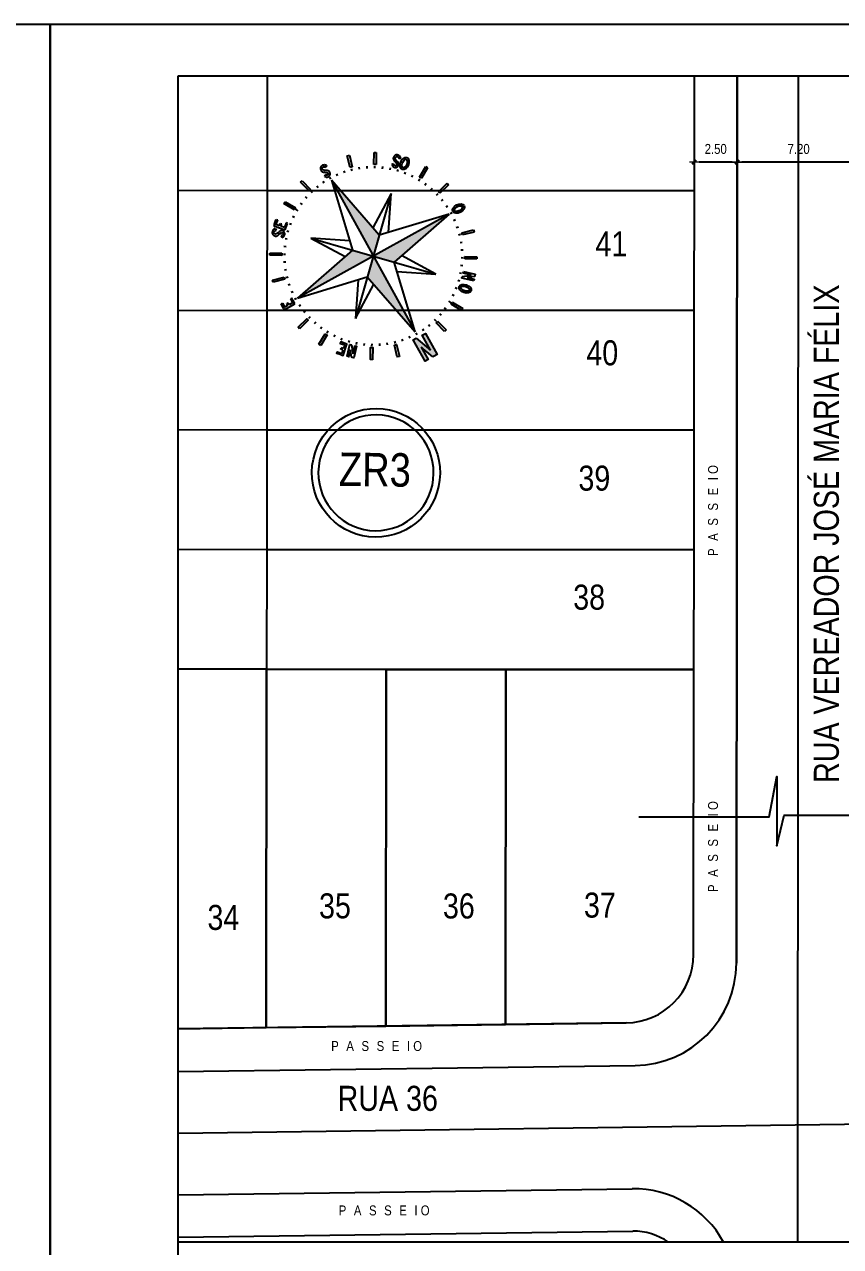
# Model space of a CAD drawing. Header units: millimetres. Extents: x -6300 to 1991, y -4770 to 4545.
# Drawn here: x 1459.9 to 1471.84, y 116.87 to 134.74 of the extents above; entities that cross this region are included whole.
import ezdxf
from ezdxf.enums import TextEntityAlignment as Align

# ---------------------------------------------------------------- set-up
doc = ezdxf.new("R2010")
doc.units = ezdxf.units.MM
doc.header["$LTSCALE"] = 20
doc.header["$MEASUREMENT"] = 0
for name, pattern in [('CONTINU', [0]), ('DASHDOT', [1, 0.5, -0.25, 0, -0.25]), ('HIDDEN', [0.375, 0.25, -0.125])]:
    doc.linetypes.add(name, pattern=pattern)
doc.layers.get('0').update_dxf_attribs({"linetype": 'CONTINUOUS'})
doc.layers.get('DEFPOINTS').update_dxf_attribs({"linetype": 'CONTINUOUS'})
for name, color, linetype in [('AR-TXT', 2, 'CONTINUOUS'), ('Calçada', 1, 'CONTINUOUS'), ('COTA', 7, 'CONTINUOUS'), ('E-TXT-Y', 2, 'CONTINUOUS'), ('EIXO DAS VIAS', 252, 'DASHDOT'), ('Lotes', 2, 'CONTINUOUS'), ('TXT', 2, 'CONTINUOUS')]:
    doc.layers.add(name, color=color, linetype=linetype)
doc.layers.add('E-Pen-C', color=4, linetype='CONTINUOUS', lineweight=15)
doc.layers.add('E-Pen-G', color=3, linetype='CONTINUOUS', lineweight=30)
doc.styles.add('F2', font='ARIALN.TTF')
doc.dimstyles.new('DIMENSION-1', dxfattribs={"dimtxt": 0.145, "dimasz": 0.07, "dimexe": 1, "dimexo": 0, "dimgap": 0.12, "dimtad": 1, "dimzin": 7, "dimdsep": 46, "dimtxsty": 'F2', "dimblk1": 'TRACO', "dimblk2": 'TRACO', "dimsah": 1, "dimcen": 1, "dimse1": 1, "dimse2": 1, "dimclrd": 4, "dimclre": 256, "dimclrt": 4, "dimadec": 8, "dimazin": 0, "dimtfac": 1, "dimtix": 1, "dimtmove": 2, "dimatfit": 3, "dimldrblk": 'TRACO', "dimfxl": 1, "dimtolj": 1, "dimtzin": 0, "dimarcsym": 0})

# ---------------------------------------------------------------- blocks, each defined once
blk = doc.blocks.new('al-norte')
at = {"layer": 'TXT'}
for points in [[(0.055, 2.221), (-0.065, 2.532), (-0.092, 2.532), (-0.167, 2.532), (-0.167, 2.01), (-0.092, 2.01), (-0.092, 2.379), (0.055, 2.001), (0.131, 2.001), (0.131, 2.531), (0.055, 2.531)], [(0.007, 1.875), (0, 0), (0.333, 0.33)]]:
    blk.add_hatch(color=7, dxfattribs=at).paths.add_polyline_path(points)
h = blk.add_hatch(color=7, dxfattribs=at)
h.paths.add_polyline_path([(0, 0), (0.33, -0.333), (1.875, -0.007)])
h.paths.add_polyline_path([(0, 0), (-0.333, -0.33), (-0.007, -1.875)])
h.paths.add_polyline_path([(0, 0), (-0.33, 0.333), (-1.875, 0.007)])
at = {"layer": 'TXT', "color": 7}
for p, q in [((-0.092, 2.532), (-0.065, 2.532)), ((0.055, 2.001), (-0.092, 2.379)), ((-0.065, 2.532), (0.055, 2.221)), ((-0.596, 2.16), (-0.551, 2.172)), ((-0.528, 1.906), (-0.596, 2.16)), ((-0.551, 2.172), (-0.483, 1.919)), ((-1.135, 1.932), (-1.094, 1.956)), ((-1.003, 1.705), (-1.135, 1.932)), ((-1.094, 1.956), (-0.963, 1.728)), ((-0.483, 1.919), (-0.528, 1.906)), ((-0.485, 1.835), (-0.497, 1.881)), ((-0.323, 1.871), (-0.331, 1.917)), ((0.007, 1.875), (-0.33, 0.333)), ((-0.159, 1.892), (-0.163, 1.938)), ((-0.007, -1.875), (0.007, 1.875)), ((0.007, 1.898), (0.007, 1.945)), ((0.333, 0.33), (0.007, 1.875)), ((0.172, 1.891), (0.176, 1.937)), ((0.336, 1.868), (0.344, 1.915)), ((0.498, 1.832), (0.51, 1.877)), ((-1.083, 1.559), (-1.11, 1.597)), ((-0.963, 1.728), (-1.003, 1.705)), ((-0.943, 1.647), (-0.967, 1.688)), ((-0.796, 1.723), (-0.816, 1.766)), ((-0.643, 1.786), (-0.659, 1.83)), ((0.656, 1.782), (0.672, 1.826)), ((0.808, 1.718), (0.828, 1.76)), ((0.955, 1.641), (0.979, 1.681)), ((1.094, 1.551), (1.121, 1.59)), ((1.343, 1.446), (1.415, 1.635)), ((1.476, 1.683), (1.417, 1.527)), ((1.466, 1.692), (1.476, 1.683)), ((-1.736, 1.416), (-1.711, 1.444)), ((-1.54, 1.244), (-1.736, 1.416)), ((-1.711, 1.444), (-1.702, 1.454)), ((-1.702, 1.454), (-1.546, 1.396)), ((-1.662, 1.499), (-1.637, 1.528)), ((-1.546, 1.396), (-1.662, 1.499)), ((-1.654, 1.393), (-1.515, 1.272)), ((-1.463, 1.324), (-1.654, 1.393)), ((-1.637, 1.528), (-1.438, 1.353)), ((-1.438, 1.353), (-1.463, 1.324)), ((-1.338, 1.347), (-1.371, 1.38)), ((-1.215, 1.459), (-1.245, 1.495)), ((1.225, 1.45), (1.256, 1.486)), ((1.347, 1.338), (1.38, 1.371)), ((1.538, 1.43), (1.572, 1.393)), ((1.561, 1.452), (1.596, 1.414)), ((1.596, 1.414), (1.572, 1.393)), ((-1.949, 1.106), (-1.925, 1.146)), ((-1.721, 0.975), (-1.949, 1.106)), ((-1.925, 1.146), (-1.698, 1.015)), ((-1.551, 1.094), (-1.59, 1.121)), ((-1.515, 1.272), (-1.54, 1.244)), ((-1.45, 1.225), (-1.486, 1.256)), ((1.459, 1.215), (1.495, 1.245)), ((1.559, 1.083), (1.597, 1.11)), ((1.705, 1.003), (1.932, 1.135)), ((1.956, 1.094), (1.728, 0.963)), ((1.932, 1.135), (1.956, 1.094)), ((-1.718, 0.808), (-1.76, 0.828)), ((-1.698, 1.015), (-1.721, 0.975)), ((-1.641, 0.955), (-1.681, 0.979)), ((-0.998, -0.991), (0.998, 0.991)), ((-0.285, 0.538), (-0.991, 0.998)), ((0.991, -0.998), (-0.991, 0.998)), ((-0.991, 0.998), (-0.536, 0.289)), ((0.998, 0.991), (0.289, 0.536)), ((0.538, 0.285), (0.998, 0.991)), ((1.647, 0.943), (1.688, 0.967)), ((1.728, 0.963), (1.705, 1.003)), ((1.723, 0.796), (1.766, 0.816)), ((-2.169, 0.564), (-2.156, 0.609)), ((-1.915, 0.496), (-2.169, 0.564)), ((-2.156, 0.609), (-1.903, 0.541)), ((-1.903, 0.541), (-1.915, 0.496)), ((-1.782, 0.656), (-1.826, 0.672)), ((1.786, 0.643), (1.83, 0.659)), ((-1.868, 0.336), (-1.915, 0.344)), ((-1.832, 0.498), (-1.877, 0.51)), ((-1.875, 0.007), (-0.33, 0.333)), ((1.875, -0.007), (0.333, 0.33)), ((1.835, 0.485), (1.881, 0.497)), ((1.871, 0.323), (1.917, 0.331)), ((-1.898, 0.007), (-1.945, 0.007)), ((-1.891, 0.172), (-1.937, 0.176)), ((-1.875, 0.007), (-0.333, -0.33)), ((-1.875, 0.007), (1.875, -0.007)), ((1.892, 0.159), (1.938, 0.163)), ((1.986, 0.075), (1.986, 0.034)), ((2.246, 0.075), (1.986, 0.075)), ((1.986, 0.034), (1.986, -0.068)), ((2.017, 0.034), (2.1, 0.034)), ((2.017, -0.068), (2.017, 0.034)), ((2.1, 0.034), (2.1, -0.017)), ((2.132, 0.034), (2.214, 0.034)), ((2.132, 0.034), (2.132, -0.017)), ((2.214, -0.068), (2.214, 0.034)), ((2.246, 0.034), (2.246, 0.075)), ((2.246, 0.034), (2.246, -0.068)), ((-1.892, -0.159), (-1.938, -0.163)), ((0.33, -0.333), (1.875, -0.007)), ((1.891, -0.172), (1.937, -0.176)), ((1.898, -0.007), (1.945, -0.007)), ((1.986, -0.068), (2.017, -0.068)), ((2.132, -0.017), (2.1, -0.017)), ((2.246, -0.068), (2.214, -0.068)), ((-2.172, -0.551), (-1.919, -0.483)), ((-1.906, -0.528), (-2.16, -0.596)), ((-1.919, -0.483), (-1.906, -0.528)), ((-1.871, -0.323), (-1.917, -0.331)), ((-1.835, -0.485), (-1.881, -0.497)), ((-0.538, -0.285), (-0.998, -0.991)), ((-0.333, -0.33), (-0.007, -1.875)), ((-0.007, -1.875), (0.33, -0.333)), ((0.991, -0.998), (0.536, -0.289)), ((1.832, -0.498), (1.877, -0.51)), ((1.868, -0.336), (1.915, -0.344)), ((1.903, -0.541), (1.915, -0.496)), ((1.915, -0.496), (2.169, -0.564)), ((-2.16, -0.596), (-2.172, -0.551)), ((-1.786, -0.643), (-1.83, -0.659)), ((-0.998, -0.991), (-0.289, -0.536)), ((0.285, -0.538), (0.991, -0.998)), ((1.782, -0.656), (1.826, -0.672)), ((2.156, -0.609), (1.903, -0.541)), ((2.169, -0.564), (2.156, -0.609)), ((-1.956, -1.094), (-1.728, -0.963)), ((-1.705, -1.003), (-1.932, -1.135)), ((-1.723, -0.796), (-1.766, -0.816)), ((-1.728, -0.963), (-1.705, -1.003)), ((-1.647, -0.943), (-1.688, -0.967)), ((1.641, -0.955), (1.681, -0.979)), ((1.698, -1.015), (1.721, -0.975)), ((1.925, -1.146), (1.698, -1.015)), ((1.718, -0.808), (1.76, -0.828)), ((1.721, -0.975), (1.949, -1.106)), ((-1.932, -1.135), (-1.956, -1.094)), ((-1.559, -1.083), (-1.597, -1.11)), ((-1.459, -1.215), (-1.495, -1.245)), ((1.45, -1.225), (1.486, -1.256)), ((1.476, -1.318), (1.469, -1.321)), ((1.484, -1.315), (1.476, -1.318)), ((1.491, -1.313), (1.484, -1.315)), ((1.499, -1.313), (1.491, -1.313)), ((1.53, -1.312), (1.499, -1.313)), ((1.527, -1.351), (1.53, -1.312)), ((1.551, -1.094), (1.59, -1.121)), ((1.949, -1.106), (1.925, -1.146)), ((-1.556, -1.565), (-1.514, -1.564)), ((-1.556, -1.565), (-1.555, -1.58)), ((-1.555, -1.58), (-1.553, -1.595)), ((-1.516, -1.579), (-1.514, -1.564)), ((-1.516, -1.587), (-1.516, -1.579)), ((-1.454, -1.487), (-1.455, -1.494)), ((-1.455, -1.494), (-1.455, -1.502)), ((-1.455, -1.502), (-1.454, -1.51)), ((-1.453, -1.479), (-1.454, -1.487)), ((-1.454, -1.51), (-1.451, -1.525)), ((-1.451, -1.471), (-1.453, -1.479)), ((-1.448, -1.464), (-1.451, -1.471)), ((-1.451, -1.525), (-1.443, -1.555)), ((-1.444, -1.457), (-1.448, -1.464)), ((-1.439, -1.451), (-1.444, -1.457)), ((-1.443, -1.555), (-1.44, -1.57)), ((-1.44, -1.57), (-1.439, -1.578)), ((-1.434, -1.445), (-1.439, -1.451)), ((-1.439, -1.578), (-1.439, -1.586)), ((-1.428, -1.44), (-1.434, -1.445)), ((-1.421, -1.436), (-1.428, -1.44)), ((-1.414, -1.432), (-1.421, -1.436)), ((-1.407, -1.43), (-1.414, -1.432)), ((-1.411, -1.497), (-1.41, -1.49)), ((-1.409, -1.513), (-1.411, -1.497)), ((-1.41, -1.49), (-1.409, -1.486)), ((-1.409, -1.486), (-1.408, -1.483)), ((-1.406, -1.528), (-1.409, -1.513)), ((-1.408, -1.483), (-1.404, -1.476)), ((-1.399, -1.429), (-1.407, -1.43)), ((-1.4, -1.558), (-1.406, -1.528)), ((-1.404, -1.476), (-1.398, -1.471)), ((-1.397, -1.573), (-1.4, -1.558)), ((-1.391, -1.428), (-1.399, -1.429)), ((-1.398, -1.471), (-1.391, -1.467)), ((-1.395, -1.589), (-1.397, -1.573)), ((-1.383, -1.428), (-1.391, -1.428)), ((-1.391, -1.467), (-1.387, -1.466)), ((-1.387, -1.466), (-1.383, -1.465)), ((-1.375, -1.429), (-1.383, -1.428)), ((-1.383, -1.465), (-1.38, -1.465)), ((-1.347, -1.338), (-1.38, -1.371)), ((-1.38, -1.465), (-1.376, -1.467)), ((-1.376, -1.467), (-1.372, -1.468)), ((-1.368, -1.43), (-1.375, -1.429)), ((-1.372, -1.468), (-1.369, -1.471)), ((-1.369, -1.471), (-1.363, -1.476)), ((-1.36, -1.432), (-1.368, -1.43)), ((-1.363, -1.476), (-1.358, -1.482)), ((-1.353, -1.436), (-1.36, -1.432)), ((-1.358, -1.482), (-1.354, -1.489)), ((-1.354, -1.489), (-1.352, -1.496)), ((-1.347, -1.44), (-1.353, -1.436)), ((-1.352, -1.496), (-1.35, -1.503)), ((-1.35, -1.511), (-1.351, -1.527)), ((-1.351, -1.527), (-1.312, -1.53)), ((-1.35, -1.503), (-1.35, -1.511)), ((-1.341, -1.445), (-1.347, -1.44)), ((-1.335, -1.45), (-1.341, -1.445)), ((-1.33, -1.456), (-1.335, -1.45)), ((-1.325, -1.463), (-1.33, -1.456)), ((-1.321, -1.469), (-1.325, -1.463)), ((-1.318, -1.476), (-1.321, -1.469)), ((-1.315, -1.484), (-1.318, -1.476)), ((-1.313, -1.491), (-1.315, -1.484)), ((-1.313, -1.499), (-1.313, -1.491)), ((-1.312, -1.53), (-1.313, -1.499)), ((-1.225, -1.45), (-1.256, -1.486)), ((-1.094, -1.551), (-1.121, -1.59)), ((1.083, -1.559), (1.11, -1.597)), ((1.215, -1.459), (1.245, -1.495)), ((1.354, -1.453), (1.278, -1.521)), ((1.278, -1.521), (1.299, -1.545)), ((1.299, -1.545), (1.375, -1.476)), ((1.338, -1.347), (1.371, -1.38)), ((1.385, -1.425), (1.354, -1.453)), ((1.375, -1.476), (1.43, -1.538)), ((1.559, -1.619), (1.385, -1.425)), ((1.43, -1.538), (1.393, -1.572)), ((1.414, -1.596), (1.393, -1.572)), ((1.452, -1.561), (1.414, -1.596)), ((1.429, -1.375), (1.428, -1.383)), ((1.428, -1.383), (1.428, -1.391)), ((1.428, -1.391), (1.429, -1.399)), ((1.43, -1.368), (1.429, -1.375)), ((1.429, -1.399), (1.43, -1.407)), ((1.432, -1.36), (1.43, -1.368)), ((1.43, -1.407), (1.432, -1.414)), ((1.436, -1.353), (1.432, -1.36)), ((1.432, -1.414), (1.436, -1.421)), ((1.44, -1.347), (1.436, -1.353)), ((1.436, -1.421), (1.44, -1.428)), ((1.445, -1.341), (1.44, -1.347)), ((1.44, -1.428), (1.445, -1.434)), ((1.45, -1.335), (1.445, -1.341)), ((1.445, -1.434), (1.451, -1.439)), ((1.456, -1.33), (1.45, -1.335)), ((1.451, -1.439), (1.457, -1.444)), ((1.452, -1.561), (1.507, -1.623)), ((1.463, -1.325), (1.456, -1.33)), ((1.457, -1.444), (1.464, -1.448)), ((1.469, -1.321), (1.463, -1.325)), ((1.464, -1.448), (1.471, -1.451)), ((1.465, -1.38), (1.467, -1.376)), ((1.465, -1.383), (1.465, -1.38)), ((1.466, -1.387), (1.465, -1.383)), ((1.467, -1.391), (1.466, -1.387)), ((1.467, -1.376), (1.468, -1.372)), ((1.471, -1.398), (1.467, -1.391)), ((1.468, -1.372), (1.471, -1.369)), ((1.471, -1.369), (1.476, -1.363)), ((1.476, -1.404), (1.471, -1.398)), ((1.471, -1.451), (1.479, -1.453)), ((1.476, -1.363), (1.482, -1.358)), ((1.483, -1.408), (1.476, -1.404)), ((1.479, -1.453), (1.487, -1.454)), ((1.482, -1.358), (1.489, -1.354)), ((1.486, -1.409), (1.483, -1.408)), ((1.49, -1.41), (1.486, -1.409)), ((1.487, -1.454), (1.494, -1.455)), ((1.489, -1.354), (1.496, -1.352)), ((1.497, -1.411), (1.49, -1.41)), ((1.494, -1.455), (1.502, -1.455)), ((1.496, -1.352), (1.503, -1.35)), ((1.513, -1.409), (1.497, -1.411)), ((1.502, -1.455), (1.51, -1.454)), ((1.503, -1.35), (1.511, -1.35)), ((1.51, -1.454), (1.525, -1.451)), ((1.511, -1.35), (1.527, -1.351)), ((1.528, -1.406), (1.513, -1.409)), ((1.525, -1.451), (1.555, -1.443)), ((1.558, -1.4), (1.528, -1.406)), ((1.555, -1.443), (1.57, -1.44)), ((1.573, -1.397), (1.558, -1.4)), ((1.579, -1.516), (1.564, -1.514)), ((1.565, -1.556), (1.564, -1.514)), ((1.565, -1.556), (1.58, -1.555)), ((1.57, -1.44), (1.578, -1.439)), ((1.589, -1.395), (1.573, -1.397)), ((1.578, -1.439), (1.586, -1.439)), ((1.587, -1.516), (1.579, -1.516)), ((1.58, -1.555), (1.595, -1.553)), ((1.586, -1.439), (1.594, -1.439)), ((1.595, -1.515), (1.587, -1.516)), ((1.596, -1.395), (1.589, -1.395)), ((1.594, -1.439), (1.602, -1.44)), ((1.602, -1.513), (1.595, -1.515)), ((1.595, -1.553), (1.61, -1.549)), ((1.604, -1.395), (1.596, -1.395)), ((1.602, -1.44), (1.609, -1.442)), ((1.609, -1.51), (1.602, -1.513)), ((1.612, -1.396), (1.604, -1.395)), ((1.609, -1.442), (1.616, -1.446)), ((1.616, -1.506), (1.609, -1.51)), ((1.61, -1.549), (1.624, -1.544)), ((1.619, -1.399), (1.612, -1.396)), ((1.616, -1.446), (1.622, -1.451)), ((1.623, -1.501), (1.616, -1.506)), ((1.626, -1.402), (1.619, -1.399)), ((1.622, -1.451), (1.628, -1.457)), ((1.628, -1.495), (1.623, -1.501)), ((1.624, -1.544), (1.631, -1.54)), ((1.633, -1.406), (1.626, -1.402)), ((1.628, -1.457), (1.631, -1.465)), ((1.632, -1.488), (1.628, -1.495)), ((1.631, -1.465), (1.633, -1.473)), ((1.631, -1.54), (1.638, -1.536)), ((1.633, -1.484), (1.632, -1.488)), ((1.639, -1.41), (1.633, -1.406)), ((1.633, -1.473), (1.634, -1.481)), ((1.634, -1.481), (1.633, -1.484)), ((1.638, -1.536), (1.644, -1.532)), ((1.645, -1.416), (1.639, -1.41)), ((1.644, -1.532), (1.649, -1.526)), ((1.65, -1.421), (1.645, -1.416)), ((1.649, -1.526), (1.658, -1.513)), ((1.655, -1.428), (1.65, -1.421)), ((1.659, -1.434), (1.655, -1.428)), ((1.658, -1.513), (1.667, -1.5)), ((1.663, -1.441), (1.659, -1.434)), ((1.666, -1.448), (1.663, -1.441)), ((1.669, -1.455), (1.666, -1.448)), ((1.667, -1.5), (1.67, -1.493)), ((1.671, -1.463), (1.669, -1.455)), ((1.67, -1.493), (1.672, -1.485)), ((1.672, -1.47), (1.671, -1.463)), ((1.673, -1.478), (1.672, -1.47)), ((1.672, -1.485), (1.673, -1.478)), ((-1.553, -1.595), (-1.549, -1.61)), ((-1.549, -1.61), (-1.544, -1.624)), ((-1.544, -1.624), (-1.54, -1.631)), ((-1.54, -1.631), (-1.536, -1.638)), ((-1.536, -1.638), (-1.532, -1.644)), ((-1.532, -1.644), (-1.526, -1.649)), ((-1.526, -1.649), (-1.513, -1.658)), ((-1.515, -1.595), (-1.516, -1.587)), ((-1.513, -1.602), (-1.515, -1.595)), ((-1.51, -1.609), (-1.513, -1.602)), ((-1.513, -1.658), (-1.5, -1.667)), ((-1.506, -1.616), (-1.51, -1.609)), ((-1.501, -1.623), (-1.506, -1.616)), ((-1.495, -1.628), (-1.501, -1.623)), ((-1.5, -1.667), (-1.493, -1.67)), ((-1.488, -1.632), (-1.495, -1.628)), ((-1.493, -1.67), (-1.485, -1.672)), ((-1.484, -1.633), (-1.488, -1.632)), ((-1.485, -1.672), (-1.478, -1.673)), ((-1.481, -1.634), (-1.484, -1.633)), ((-1.473, -1.633), (-1.481, -1.634)), ((-1.478, -1.673), (-1.47, -1.672)), ((-1.465, -1.631), (-1.473, -1.633)), ((-1.47, -1.672), (-1.463, -1.671)), ((-1.457, -1.628), (-1.465, -1.631)), ((-1.463, -1.671), (-1.455, -1.669)), ((-1.451, -1.622), (-1.457, -1.628)), ((-1.455, -1.669), (-1.448, -1.666)), ((-1.446, -1.616), (-1.451, -1.622)), ((-1.448, -1.666), (-1.441, -1.663)), ((-1.442, -1.609), (-1.446, -1.616)), ((-1.44, -1.602), (-1.442, -1.609)), ((-1.441, -1.663), (-1.434, -1.659)), ((-1.439, -1.594), (-1.44, -1.602)), ((-1.439, -1.586), (-1.439, -1.594)), ((-1.434, -1.659), (-1.428, -1.655)), ((-1.428, -1.655), (-1.421, -1.65)), ((-1.421, -1.65), (-1.416, -1.645)), ((-1.416, -1.645), (-1.41, -1.639)), ((-1.41, -1.639), (-1.406, -1.633)), ((-1.406, -1.633), (-1.402, -1.626)), ((-1.402, -1.626), (-1.399, -1.619)), ((-1.399, -1.619), (-1.396, -1.612)), ((-1.396, -1.612), (-1.395, -1.604)), ((-1.395, -1.596), (-1.395, -1.589)), ((-1.395, -1.604), (-1.395, -1.596)), ((-1.146, -1.925), (-1.015, -1.698)), ((-0.975, -1.721), (-1.106, -1.949)), ((-1.015, -1.698), (-0.975, -1.721)), ((-0.955, -1.641), (-0.979, -1.681)), ((-0.808, -1.718), (-0.828, -1.76)), ((-0.656, -1.782), (-0.672, -1.826)), ((-0.498, -1.832), (-0.51, -1.877)), ((0.485, -1.835), (0.497, -1.881)), ((0.643, -1.786), (0.659, -1.83)), ((0.796, -1.723), (0.816, -1.766)), ((0.943, -1.647), (0.967, -1.688)), ((0.963, -1.728), (1.003, -1.705)), ((1.094, -1.956), (0.963, -1.728)), ((1.003, -1.705), (1.135, -1.932)), ((1.431, -1.691), (1.507, -1.623)), ((1.452, -1.715), (1.431, -1.691)), ((1.528, -1.646), (1.452, -1.715)), ((1.528, -1.646), (1.559, -1.619)), ((-1.106, -1.949), (-1.146, -1.925)), ((-0.609, -2.156), (-0.541, -1.903)), ((-0.496, -1.915), (-0.564, -2.169)), ((-0.541, -1.903), (-0.496, -1.915)), ((-0.336, -1.868), (-0.344, -1.915)), ((-0.172, -1.891), (-0.176, -1.937)), ((-0.062, -2.027), (-0.063, -2.035)), ((-0.063, -2.035), (-0.063, -2.043)), ((-0.063, -2.043), (-0.062, -2.05)), ((-0.06, -2.019), (-0.062, -2.027)), ((-0.062, -2.05), (-0.06, -2.058)), ((-0.057, -2.012), (-0.06, -2.019)), ((-0.06, -2.058), (-0.058, -2.065)), ((-0.058, -2.065), (-0.054, -2.072)), ((-0.053, -2.005), (-0.057, -2.012)), ((-0.054, -2.072), (-0.05, -2.079)), ((-0.049, -1.999), (-0.053, -2.005)), ((-0.05, -2.079), (-0.045, -2.085)), ((-0.044, -1.993), (-0.049, -1.999)), ((-0.045, -2.085), (-0.039, -2.091)), ((-0.038, -1.988), (-0.044, -1.993)), ((-0.039, -2.091), (-0.034, -2.096)), ((-0.032, -1.983), (-0.038, -1.988)), ((-0.034, -2.096), (-0.021, -2.105)), ((-0.025, -1.979), (-0.032, -1.983)), ((-0.018, -1.975), (-0.025, -1.979)), ((-0.021, -2.105), (0.005, -2.121)), ((-0.02, -2.037), (-0.019, -2.029)), ((-0.019, -2.045), (-0.02, -2.037)), ((-0.019, -2.029), (-0.017, -2.021)), ((-0.017, -2.048), (-0.019, -2.045)), ((-0.011, -1.973), (-0.018, -1.975)), ((-0.017, -2.021), (-0.015, -2.018)), ((-0.015, -2.051), (-0.017, -2.048)), ((-0.015, -2.018), (-0.012, -2.015)), ((-0.01, -2.057), (-0.015, -2.051)), ((-0.012, -2.015), (-0.01, -2.013)), ((-0.003, -1.972), (-0.011, -1.973)), ((-0.01, -2.013), (-0.006, -2.011)), ((0.002, -2.067), (-0.01, -2.057)), ((-0.007, -1.898), (-0.007, -1.945)), ((-0.006, -2.011), (-0.002, -2.01)), ((0.005, -1.971), (-0.003, -1.972)), ((-0.002, -2.01), (0.002, -2.009)), ((0.002, -2.009), (0.01, -2.009)), ((0.014, -2.077), (0.002, -2.067)), ((0.013, -1.971), (0.005, -1.971)), ((0.01, -2.009), (0.018, -2.01)), ((0.02, -1.972), (0.013, -1.971)), ((0.039, -2.095), (0.014, -2.077)), ((0.018, -2.01), (0.025, -2.012)), ((0.028, -1.974), (0.02, -1.972)), ((0.025, -2.012), (0.032, -2.016)), ((0.036, -1.976), (0.028, -1.974)), ((0.032, -2.016), (0.038, -2.02)), ((0.043, -1.978), (0.036, -1.976)), ((0.038, -2.02), (0.043, -2.026)), ((0.051, -2.104), (0.039, -2.095)), ((0.05, -1.982), (0.043, -1.978)), ((0.043, -2.026), (0.053, -2.038)), ((0.056, -1.986), (0.05, -1.982)), ((0.063, -2.113), (0.051, -2.104)), ((0.053, -2.038), (0.084, -2.014)), ((0.062, -1.991), (0.056, -1.986)), ((0.084, -2.014), (0.062, -1.991)), ((0.069, -2.119), (0.063, -2.113)), ((0.159, -1.892), (0.163, -1.938)), ((0.323, -1.871), (0.331, -1.917)), ((0.483, -1.919), (0.528, -1.906)), ((0.551, -2.172), (0.483, -1.919)), ((0.528, -1.906), (0.596, -2.16)), ((1.135, -1.932), (1.094, -1.956)), ((-0.564, -2.169), (-0.609, -2.156)), ((-0.071, -2.206), (-0.04, -2.176)), ((-0.071, -2.206), (-0.06, -2.216)), ((-0.06, -2.216), (-0.048, -2.226)), ((-0.048, -2.226), (-0.035, -2.234)), ((-0.031, -2.189), (-0.04, -2.176)), ((-0.035, -2.234), (-0.021, -2.241)), ((-0.026, -2.194), (-0.031, -2.189)), ((-0.02, -2.199), (-0.026, -2.194)), ((-0.021, -2.241), (-0.014, -2.244)), ((-0.014, -2.203), (-0.02, -2.199)), ((-0.007, -2.207), (-0.014, -2.203)), ((-0.014, -2.244), (-0.007, -2.246)), ((0.001, -2.209), (-0.007, -2.207)), ((-0.007, -2.246), (0.001, -2.247)), ((0.009, -2.21), (0.001, -2.209)), ((0.001, -2.247), (0.009, -2.247)), ((0.005, -2.121), (0.018, -2.13)), ((0.017, -2.21), (0.009, -2.21)), ((0.009, -2.247), (0.024, -2.245)), ((0.025, -2.208), (0.017, -2.21)), ((0.018, -2.13), (0.024, -2.136)), ((0.024, -2.136), (0.029, -2.141)), ((0.024, -2.245), (0.04, -2.242)), ((0.028, -2.207), (0.025, -2.208)), ((0.031, -2.205), (0.028, -2.207)), ((0.029, -2.141), (0.035, -2.147)), ((0.037, -2.199), (0.031, -2.205)), ((0.035, -2.147), (0.039, -2.154)), ((0.041, -2.192), (0.037, -2.199)), ((0.039, -2.154), (0.043, -2.161)), ((0.04, -2.242), (0.047, -2.239)), ((0.044, -2.184), (0.041, -2.192)), ((0.043, -2.161), (0.045, -2.168)), ((0.045, -2.176), (0.044, -2.184)), ((0.045, -2.168), (0.045, -2.176)), ((0.047, -2.239), (0.054, -2.236)), ((0.054, -2.236), (0.06, -2.231)), ((0.06, -2.231), (0.065, -2.226)), ((0.065, -2.226), (0.07, -2.219)), ((0.074, -2.125), (0.069, -2.119)), ((0.07, -2.219), (0.074, -2.213)), ((0.078, -2.131), (0.074, -2.125)), ((0.074, -2.213), (0.077, -2.206)), ((0.077, -2.206), (0.08, -2.199)), ((0.081, -2.138), (0.078, -2.131)), ((0.08, -2.199), (0.083, -2.191)), ((0.084, -2.145), (0.081, -2.138)), ((0.083, -2.191), (0.085, -2.184)), ((0.086, -2.153), (0.084, -2.145)), ((0.085, -2.184), (0.086, -2.176)), ((0.086, -2.161), (0.086, -2.153)), ((0.087, -2.168), (0.086, -2.161)), ((0.086, -2.176), (0.087, -2.168)), ((0.596, -2.16), (0.551, -2.172))]:
    blk.add_line(p, q, dxfattribs=at)
for points in [[(-0.092, 2.379), (-0.092, 2.01), (-0.167, 2.01), (-0.167, 2.532), (-0.092, 2.532)], [(0.055, 2.221), (0.055, 2.531), (0.131, 2.531), (0.131, 2.001), (0.055, 2.001)], [(1.415, 1.635), (1.292, 1.498), (1.264, 1.523), (1.438, 1.717), (1.466, 1.692)], [(1.417, 1.527), (1.52, 1.643), (1.549, 1.617), (1.372, 1.42), (1.343, 1.446)], [(1.646, 1.528), (1.619, 1.559), (1.425, 1.385), (1.453, 1.354)], [(1.453, 1.354), (1.521, 1.278), (1.545, 1.299), (1.476, 1.375)], [(1.476, 1.375), (1.538, 1.43)], [(1.561, 1.452), (1.623, 1.507)], [(1.646, 1.528), (1.715, 1.452), (1.691, 1.431), (1.623, 1.507)]]:
    blk.add_lwpolyline(points, dxfattribs=at)
for points in [[(0.564, 2.169), (0.609, 2.156), (0.541, 1.903), (0.496, 1.915)], [(1.106, 1.949), (1.146, 1.925), (1.015, 1.698), (0.975, 1.721)], [(2.16, 0.596), (2.172, 0.551), (1.919, 0.483), (1.906, 0.528)]]:
    blk.add_lwpolyline(points, close=True, dxfattribs=at)
for centre, major_axis in [((-1.391, 1.585), (-0.089, 0.105)), ((-2.109, 0.002), (-0.138, 0.003)), ((-1.563, -1.416), (-0.104, -0.09))]:
    blk.add_ellipse(centre, major_axis=major_axis, ratio=0.637019, dxfattribs=at)
for points in [[(-1.455, 1.661), (-1.459, 1.657), (-1.463, 1.651), (-1.464, 1.626), (-1.461, 1.608), (-1.436, 1.557), (-1.403, 1.524), (-1.353, 1.502), (-1.337, 1.504), (-1.324, 1.511), (-1.319, 1.517), (-1.319, 1.553), (-1.327, 1.58), (-1.361, 1.628), (-1.385, 1.648), (-1.428, 1.668), (-1.444, 1.666), (-1.453, 1.662), (-1.454, 1.661), (-1.455, 1.661)], [(-2.208, 0.004), (-2.208, -0.001), (-2.206, -0.008), (-2.188, -0.025), (-2.172, -0.034), (-2.118, -0.05), (-2.071, -0.047), (-2.022, -0.024), (-2.012, -0.011), (-2.009, 0.004), (-2.01, 0.012), (-2.037, 0.036), (-2.063, 0.047), (-2.121, 0.053), (-2.153, 0.049), (-2.195, 0.029), (-2.205, 0.016), (-2.208, 0.007), (-2.208, 0.006), (-2.208, 0.004)], [(-1.638, -1.481), (-1.634, -1.484), (-1.628, -1.488), (-1.603, -1.489), (-1.586, -1.486), (-1.534, -1.46), (-1.502, -1.427), (-1.481, -1.376), (-1.483, -1.36), (-1.49, -1.347), (-1.497, -1.342), (-1.533, -1.343), (-1.559, -1.352), (-1.607, -1.386), (-1.627, -1.411), (-1.645, -1.454), (-1.644, -1.47), (-1.639, -1.478), (-1.639, -1.48), (-1.638, -1.481)]]:
    blk.add_open_spline(points, degree=3, knots=[0, 0, 0, 0, 0.588202, 0.588202, 1.176405, 1.176405, 2.227826, 2.227826, 3.009715, 3.009715, 3.791604, 3.791604, 4.573494, 4.573494, 5.355383, 5.355383, 6.13445, 6.13445, 6.283185, 6.283185, 6.283185, 6.283185], dxfattribs=at)
blk = doc.blocks.new('TRACO')
at = {"layer": 'E-Pen-C'}
for p, q in [((-1, 0), (1, 0)), ((0, 1), (0, -1))]:
    blk.add_line(p, q, dxfattribs=at)
at = {"layer": 'E-Pen-G'}
blk.add_line((-0.42, -0.42), (0.42, 0.42), dxfattribs=at)
blk = doc.blocks.new('*D349')
at = {"layer": 'COTA', "color": 4, "linetype": 'Continuous', "lineweight": -2}
blk.add_line((1472.055, 132.724), (1470.395, 132.724), dxfattribs=at)
at = {"layer": 'DEFPOINTS', "color": 0, "linetype": 'Continuous'}
for p in [(1470.325, 132.724), (1472.125, 132.304), (1470.325, 131.935)]:
    blk.add_point(p, dxfattribs=at)
at = {"layer": 'COTA', "color": 4, "linetype": 'Continuous', "lineweight": -2, "xscale": 0.07, "yscale": 0.07, "zscale": 0.07, "rotation": 180}
blk.add_blockref('TRACO', (1470.325, 132.724), dxfattribs=at)
at = {"layer": 'COTA', "color": 4, "linetype": 'Continuous', "lineweight": -2, "xscale": 0.07, "yscale": 0.07, "zscale": 0.07}
blk.add_blockref('TRACO', (1472.125, 132.724), dxfattribs=at)
at = {"layer": 'COTA', "color": 4, "linetype": 'Continuous', "insert": (1471.225, 132.918), "char_height": 0.145, "attachment_point": 5, "style": 'F2'}
blk.add_mtext('\\A1;7.20', dxfattribs=at)
blk = doc.blocks.new('*D350')
at = {"layer": 'COTA', "color": 4, "linetype": 'Continuous', "lineweight": -2}
blk.add_line((1470.255, 132.724), (1469.769, 132.724), dxfattribs=at)
at = {"layer": 'DEFPOINTS', "color": 0, "linetype": 'Continuous'}
for p in [(1469.699, 132.724), (1469.699, 131.865), (1470.325, 131.935)]:
    blk.add_point(p, dxfattribs=at)
at = {"layer": 'COTA', "color": 4, "linetype": 'Continuous', "lineweight": -2, "xscale": 0.07, "yscale": 0.07, "zscale": 0.07, "rotation": 180}
blk.add_blockref('TRACO', (1469.699, 132.724), dxfattribs=at)
at = {"layer": 'COTA', "color": 4, "linetype": 'Continuous', "lineweight": -2, "xscale": 0.07, "yscale": 0.07, "zscale": 0.07}
blk.add_blockref('TRACO', (1470.325, 132.724), dxfattribs=at)
at = {"layer": 'COTA', "color": 4, "linetype": 'Continuous', "insert": (1470.012, 132.918), "char_height": 0.145, "attachment_point": 5, "style": 'F2'}
blk.add_mtext('\\A1;2.50', dxfattribs=at)

msp = doc.modelspace()

# ---------------------------------------------------------------- hatches: boundary and pattern name
at = {"linetype": 'CONTINU', "extrusion": (0.084417, -0.001092, 0.99643)}
h = msp.add_hatch(color=7, dxfattribs=at)
edge = h.paths.add_edge_path(flags=16)
edge.add_ellipse((147.129, -1458.038), major_axis=(0.599, 0.599), ratio=1, start_angle=0, end_angle=360)
edge = h.paths.add_edge_path()
edge.add_ellipse((147.129, -1458.038), major_axis=(-0.665, 0.665), ratio=1, start_angle=0, end_angle=360)

# ---------------------------------------------------------------- linework, layer by layer
at = {"color": 2}
msp.add_lwpolyline([(1387.919, 90.189), (1460.276, 90.189), (1460.276, 134.739), (1387.919, 134.739)], close=True, dxfattribs=at)
at = {"color": 7, "extrusion": (0.084417, -0.001092, 0.99643)}
for major_axis, start_param, end_param in [((-0.671, -0.657, 0.056), 2.35686724530481, 8.640052552484395), ((-0.589, 0.606, 0.051), 3.927664, 10.210849)]:
    msp.add_ellipse((1465.043, 128.184, 0), major_axis=major_axis, ratio=1, start_param=start_param, end_param=end_param, dxfattribs=at)
at = {"layer": 'Calçada', "color": 7, "lineweight": -3}
for p, q in [((1470.325, 133.989), (1470.314, 121.017)), ((1470.325, 133.989), (1470.314, 121.017)), ((1462.151, 117.629), (1468.79, 117.718)), ((1462.151, 117.629), (1468.79, 117.718))]:
    msp.add_line(p, q, dxfattribs=at)
msp.add_lwpolyline([(1462.151, 119.43), (1468.834, 119.519, 0.410052), (1470.314, 121.017), (1470.325, 133.989)], format="xyb", dxfattribs=at)
msp.add_lwpolyline([(1462.151, 119.43), (1468.834, 119.519, 0.410052), (1470.314, 121.017), (1470.325, 133.989)], format="xyb", dxfattribs=at)
msp.add_arc((1468.81, 116.218), 1.5, 28.5554, 90.7653, dxfattribs=at)
msp.add_arc((1468.81, 116.218), 1.5, 28.5554, 90.7653, dxfattribs=at)
at = {"layer": 'COTA', "color": 8, "linetype": 'Continuous'}
msp.add_lwpolyline([(1468.89, 123.153), (1470.796, 123.153), (1470.905, 123.742), (1470.905, 122.728), (1471.014, 123.18), (1475.457, 123.18)], dxfattribs=at)
at = {"layer": 'EIXO DAS VIAS', "linetype": 'HIDDEN', "ltscale": 10}
for p, q in [((1471.211, 116.935, 25.927), (1471.225, 133.989, 25.927)), ((1462.151, 118.53), (1488.391, 118.88))]:
    msp.add_line(p, q, dxfattribs=at)
at = {"layer": 'Lotes', "color": 8}
for p, q in [((1463.451, 133.989), (1463.45, 132.312)), ((1469.7, 132.306), (1462.151, 132.313)), ((1463.45, 132.312), (1463.448, 130.562)), ((1469.7, 132.306), (1463.45, 132.312)), ((1463.45, 132.312), (1469.7, 132.306)), ((1469.7, 132.306), (1463.45, 132.312)), ((1463.45, 132.312), (1469.7, 132.306)), ((1462.151, 130.563), (1469.698, 130.556)), ((1463.448, 130.562), (1463.447, 128.812)), ((1469.698, 130.556), (1463.448, 130.562)), ((1469.697, 128.806), (1462.151, 128.813)), ((1463.447, 128.812), (1463.445, 127.062)), ((1469.697, 128.806), (1463.447, 128.812)), ((1463.447, 128.812), (1469.697, 128.806)), ((1463.447, 128.812), (1469.697, 128.806)), ((1469.697, 128.806), (1463.447, 128.812)), ((1469.695, 127.056), (1462.151, 127.063)), ((1463.445, 127.062), (1463.444, 125.312)), ((1469.695, 127.056), (1463.445, 127.062)), ((1463.445, 127.062), (1469.695, 127.056)), ((1469.695, 127.056), (1463.445, 127.062)), ((1463.445, 127.062), (1469.695, 127.056)), ((1463.444, 125.312), (1462.151, 125.313)), ((1463.444, 125.312), (1463.438, 120.072)), ((1463.438, 120.072), (1463.444, 125.312)), ((1463.444, 125.312), (1463.438, 120.072)), ((1463.438, 120.072), (1463.444, 125.312)), ((1463.444, 125.312), (1465.194, 125.31)), ((1465.194, 125.31), (1463.444, 125.312)), ((1465.194, 125.31), (1465.188, 120.095)), ((1465.188, 120.095), (1465.194, 125.31)), ((1465.194, 125.31), (1465.188, 120.095)), ((1465.194, 125.31), (1465.188, 120.095)), ((1465.188, 120.095), (1465.194, 125.31)), ((1465.194, 125.31), (1466.944, 125.309)), ((1466.944, 125.309), (1465.194, 125.31)), ((1466.944, 125.309), (1466.938, 120.119)), ((1466.938, 120.119), (1466.944, 125.309)), ((1466.944, 125.309), (1466.938, 120.119)), ((1466.944, 125.309), (1466.938, 120.119)), ((1466.938, 120.119), (1466.944, 125.309)), ((1469.694, 125.306), (1466.944, 125.309)), ((1466.944, 125.309), (1469.694, 125.306))]:
    msp.add_line(p, q, dxfattribs=at)
at = {"layer": 'Lotes', "color": 6}
for p, q in [((1469.7, 132.306), (1469.701, 133.989)), ((1469.7, 132.306), (1469.701, 133.989)), ((1469.698, 130.556), (1469.7, 132.306)), ((1469.698, 130.556), (1469.7, 132.306)), ((1469.697, 128.806), (1469.698, 130.556)), ((1469.697, 128.806), (1469.698, 130.556)), ((1469.695, 127.056), (1469.697, 128.806)), ((1469.695, 127.056), (1469.697, 128.806)), ((1469.694, 125.306), (1469.695, 127.056)), ((1469.694, 125.306), (1469.695, 127.056)), ((1469.689, 121.405), (1469.694, 125.306)), ((1469.689, 121.405), (1469.694, 125.306)), ((1469.689, 121.141), (1469.689, 121.405)), ((1469.689, 121.141), (1469.689, 121.405)), ((1468.703, 120.142), (1462.151, 120.055)), ((1462.151, 120.055), (1463.438, 120.072)), ((1462.151, 120.055), (1463.438, 120.072)), ((1463.438, 120.072), (1465.188, 120.095)), ((1463.438, 120.072), (1465.188, 120.095)), ((1465.188, 120.095), (1466.938, 120.119)), ((1465.188, 120.095), (1466.938, 120.119)), ((1466.938, 120.119), (1468.703, 120.142)), ((1466.938, 120.119), (1468.703, 120.142)), ((1462.151, 117.009), (1468.798, 117.098))]:
    msp.add_line(p, q, dxfattribs=at)
at = {"layer": 'Lotes', "color": 2}
msp.add_lwpolyline([(1460.276, 90.189), (1534.849, 90.189), (1534.849, 134.739), (1460.276, 134.739)], close=True, dxfattribs=at)
at = {"layer": 'Lotes', "color": 1}
for points in [[(1462.151, 133.989), (1534.099, 133.989), (1534.099, 90.939), (1462.151, 90.939)], [(1462.151, 133.989), (1488.391, 133.989), (1488.391, 116.935), (1462.151, 116.935)]]:
    msp.add_lwpolyline(points, close=True, dxfattribs=at)
at = {"layer": 'Lotes', "color": 6}
for centre, radius, start, end in [((1468.689, 121.142), 1, 270.7653, 359.95), ((1468.689, 121.142), 1, 270.7653, 359.95), ((1468.81, 116.218), 0.88, 54.5662, 90.7653)]:
    msp.add_arc(centre, radius, start, end, dxfattribs=at)

# ---------------------------------------------------------------- block references
at = {"layer": 'AR-TXT', "xscale": 0.6763726110009114, "yscale": 0.6763726110009114, "zscale": 0.6763726110009114, "rotation": 209.157728328234}
msp.add_blockref('al-norte', (1465.004, 131.353), dxfattribs=at)

# ---------------------------------------------------------------- texts
at = {"color": 7, "extrusion": (0.084417, -0.001092, 0.99643), "style": 'F2'}
msp.add_attdef('ZR3', text='', height=0.489, rotation=270.0385, dxfattribs=at).set_placement((146.925, -1458.022, 123.532), align=Align.CENTER)
at = {"layer": 'COTA', "color": 4, "linetype": 'Continuous', "char_height": 0.145, "attachment_point": 5, "rotation": 90, "style": 'F2'}
for insert in [(1469.974, 127.697), (1469.974, 122.784)]:
    msp.add_mtext('\\A1;{\\T2;PASSEIO}', dxfattribs=dict(at, insert=insert))
at = {"layer": 'COTA', "color": 4, "linetype": 'Continuous', "char_height": 0.145, "attachment_point": 5, "style": 'F2'}
for insert in [(1465.117, 119.803), (1465.227, 117.399)]:
    msp.add_mtext('\\A1;{\\T2;PASSEIO}', dxfattribs=dict(at, insert=insert))
at = {"layer": 'E-TXT-Y', "style": 'F2'}
msp.add_text('RUA VEREADOR JOSÉ MARIA FÉLIX', height=0.36579, rotation=90, dxfattribs=at).set_placement((1471.813, 123.65))
msp.add_text('RUA 36', height=0.3658, dxfattribs=at).set_placement((1464.482, 118.856))
at = {"layer": 'Lotes', "color": 8, "style": 'F2'}
for s, p in [('41', (1468.486, 131.531, 25.927)), ('40', (1468.353, 129.938, 25.927)), ('39', (1468.237, 128.106, 25.927)), ('38', (1468.161, 126.366, 25.927)), ('35', (1464.443, 121.853, 25.927)), ('36', (1466.255, 121.851, 25.927)), ('37', (1468.318, 121.864, 25.927)), ('34', (1462.811, 121.684, 25.927))]:
    msp.add_text(s, height=0.3658, dxfattribs=at).set_placement(p, align=Align.MIDDLE_CENTER)

# ---------------------------------------------------------------- dimensions: what is measured, and where the dimension line sits
at = {"layer": 'COTA', "color": 7, "linetype": 'Continuous'}
for base, p1, p2, text, picture, middle in [((1469.699, 132.724), (1470.325, 131.935), (1469.699, 131.865), '2.50', '*D350', (1470.012, 132.918)), ((1470.325, 132.724), (1472.125, 132.304), (1470.325, 131.935), '7.20', '*D349', (1471.225, 132.918))]:
    dim = msp.add_linear_dim(base=base, p1=p1, p2=p2, text=text, dimstyle='DIMENSION-1', override={"dimfxl": 0.1}, dxfattribs=at)
    dim.commit()
    dim.dimension.update_dxf_attribs({"geometry": picture, "text_midpoint": middle})

doc.saveas('drawing.dxf')
